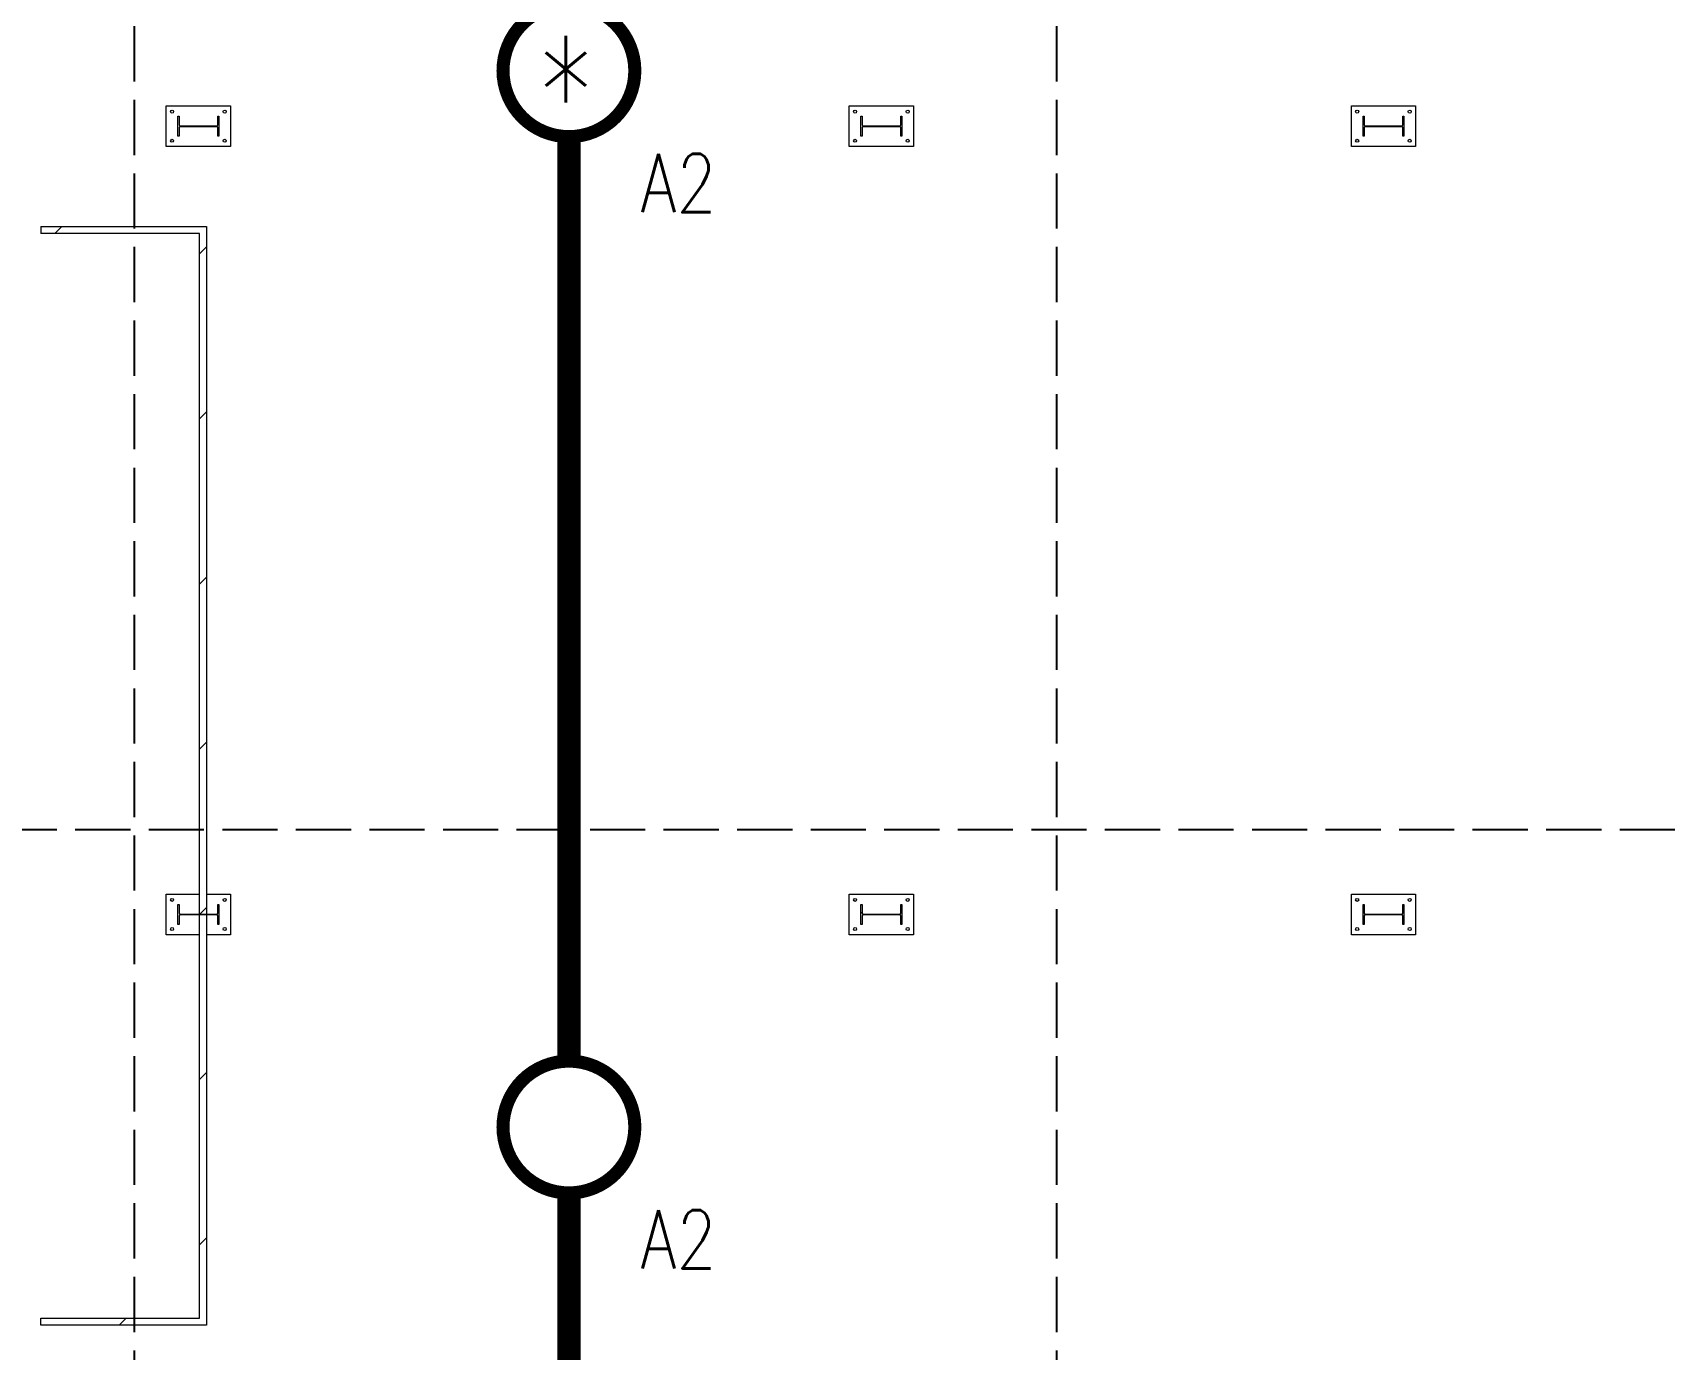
# Model space of a CAD drawing. Header units: millimetres. Extents: x 91119 to 433967, y 16708 to 144224.
# Drawn here: x 313582 to 327575, y 59245 to 70520 of the extents above; entities that cross this region are included whole.
import ezdxf

# ---------------------------------------------------------------- set-up
doc = ezdxf.new("R2010")
doc.units = ezdxf.units.MM
doc.header["$LTSCALE"] = 100
doc.linetypes.add('121217 IES and EMR$0$XKITLINE03', pattern=[6.299213, 4.724409, -1.574803])
doc.linetypes.add('DASHED', pattern=[19.05, 12.7, -6.35])
for name, color, linetype in [('121217 IES and EMR$0$grid', 8, 'Continuous'), ('121217 IES and EMR$0$Xref', 8, 'Continuous'), ('Lighting', 5, 'Continuous')]:
    doc.layers.add(name, color=color, linetype=linetype)
doc.styles.add('ROMANS', font='romans.shx', dxfattribs={"width": 0.8, "height": 2.5})

msp = doc.modelspace()

# ---------------------------------------------------------------- linework, layer by layer
at = {"layer": '121217 IES and EMR$0$grid', "linetype": '121217 IES and EMR$0$XKITLINE03'}
for p, q in [((314452, 138606), (314452, 24226)), ((322352, 138606), (322352, 24226)), ((409538, 63694), (256276, 63694))]:
    msp.add_line(p, q, dxfattribs=at)
at = {"layer": '121217 IES and EMR$0$Xref', "linetype": 'Continuous', "lineweight": 20}
for p, q in [((314727, 69894), (315277, 69894)), ((314727, 69544), (314727, 69894)), ((315277, 69894), (315277, 69544)), ((320577, 69894), (321127, 69894)), ((320577, 69544), (320577, 69894)), ((321127, 69894), (321127, 69544)), ((324877, 69894), (325427, 69894)), ((324877, 69544), (324877, 69894)), ((325427, 69894), (325427, 69544)), ((314827, 69633), (314827, 69804)), ((314827, 69804), (314836, 69804)), ((314836, 69804), (314836, 69732)), ((314836, 69705), (314836, 69633)), ((314847, 69722), (315158, 69722)), ((315158, 69715), (314847, 69715)), ((315168, 69732), (315168, 69804)), ((315168, 69804), (315178, 69804)), ((315168, 69633), (315168, 69705)), ((315178, 69804), (315178, 69633)), ((320677, 69633), (320677, 69804)), ((320677, 69804), (320686, 69804)), ((320686, 69804), (320686, 69732)), ((320686, 69705), (320686, 69633)), ((320697, 69722), (321008, 69722)), ((321008, 69715), (320697, 69715)), ((321018, 69732), (321018, 69804)), ((321018, 69804), (321028, 69804)), ((321018, 69633), (321018, 69705)), ((321028, 69804), (321028, 69633)), ((324977, 69633), (324977, 69804)), ((324977, 69804), (324986, 69804)), ((324986, 69804), (324986, 69732)), ((324986, 69705), (324986, 69633)), ((324997, 69722), (325308, 69722)), ((325308, 69715), (324997, 69715)), ((325318, 69732), (325318, 69804)), ((325318, 69804), (325328, 69804)), ((325318, 69633), (325318, 69705)), ((325328, 69804), (325328, 69633)), ((315277, 69544), (314727, 69544)), ((314836, 69633), (314827, 69633)), ((315178, 69633), (315168, 69633)), ((321127, 69544), (320577, 69544)), ((320686, 69633), (320677, 69633)), ((321028, 69633), (321018, 69633)), ((325427, 69544), (324877, 69544)), ((324986, 69633), (324977, 69633)), ((325328, 69633), (325318, 69633)), ((313652, 68861), (315072, 68861)), ((313652, 68861), (313652, 68801)), ((315072, 68861), (315072, 59451)), ((315012, 68801), (313652, 68801)), ((315012, 59511), (315012, 68801)), ((314727, 63144), (315012, 63144)), ((314727, 62794), (314727, 63144)), ((315072, 63144), (315277, 63144)), ((315277, 63144), (315277, 62794)), ((320577, 63144), (321127, 63144)), ((320577, 62794), (320577, 63144)), ((321127, 63144), (321127, 62794)), ((324877, 63144), (325427, 63144)), ((324877, 62794), (324877, 63144)), ((325427, 63144), (325427, 62794)), ((314827, 62883), (314827, 63054)), ((314827, 63054), (314836, 63054)), ((314836, 63054), (314836, 62982)), ((314847, 62972), (315158, 62972)), ((315168, 62982), (315168, 63054)), ((315168, 63054), (315178, 63054)), ((315178, 63054), (315178, 62883)), ((320677, 62883), (320677, 63054)), ((320677, 63054), (320686, 63054)), ((320686, 63054), (320686, 62982)), ((320697, 62972), (321008, 62972)), ((321018, 62982), (321018, 63054)), ((321018, 63054), (321028, 63054)), ((321028, 63054), (321028, 62883)), ((324977, 62883), (324977, 63054)), ((324977, 63054), (324986, 63054)), ((324986, 63054), (324986, 62982)), ((324997, 62972), (325308, 62972)), ((325318, 62982), (325318, 63054)), ((325318, 63054), (325328, 63054)), ((325328, 63054), (325328, 62883)), ((314836, 62883), (314827, 62883)), ((314836, 62955), (314836, 62883)), ((315158, 62965), (314847, 62965)), ((315168, 62883), (315168, 62955)), ((315178, 62883), (315168, 62883)), ((320686, 62883), (320677, 62883)), ((320686, 62955), (320686, 62883)), ((321008, 62965), (320697, 62965)), ((321018, 62883), (321018, 62955)), ((321028, 62883), (321018, 62883)), ((324986, 62883), (324977, 62883)), ((324986, 62955), (324986, 62883)), ((325308, 62965), (324997, 62965)), ((325318, 62883), (325318, 62955)), ((325328, 62883), (325318, 62883)), ((315012, 62794), (314727, 62794)), ((315277, 62794), (315072, 62794)), ((321127, 62794), (320577, 62794)), ((325427, 62794), (324877, 62794)), ((313652, 59511), (315012, 59511)), ((313652, 59451), (313652, 59511)), ((315072, 59451), (313652, 59451))]:
    msp.add_line(p, q, dxfattribs=at)
at = {"layer": '121217 IES and EMR$0$Xref', "linetype": 'Continuous', "lineweight": 0}
for p, q in [((313833, 68861), (313773, 68801)), ((315072, 68686), (315012, 68626)), ((315072, 67272), (315012, 67212)), ((315072, 65858), (315012, 65798)), ((315072, 64444), (315012, 64384)), ((315015, 62972), (315008, 62965)), ((315072, 63029), (315012, 62969)), ((320686, 62987), (320677, 62977)), ((315072, 61615), (315012, 61555)), ((315072, 60201), (315012, 60141)), ((314383, 59511), (314323, 59451))]:
    msp.add_line(p, q, dxfattribs=at)
at = {"layer": '121217 IES and EMR$0$Xref', "linetype": 'Continuous', "lineweight": 20}
for centre in [(314777, 69844), (315227, 69844), (320627, 69844), (321077, 69844), (324927, 69844), (325377, 69844), (314777, 69594), (315227, 69594), (320627, 69594), (321077, 69594), (324927, 69594), (325377, 69594), (314777, 63094), (315227, 63094), (320627, 63094), (321077, 63094), (324927, 63094), (325377, 63094), (314777, 62844), (315227, 62844), (320627, 62844), (321077, 62844), (324927, 62844), (325377, 62844)]:
    msp.add_circle(centre, 13, dxfattribs=at)
for centre, start, end in [((314847, 69732), 180, 270), ((314847, 69705), 90, 180), ((315158, 69732), 270, 0), ((315158, 69705), 0, 90), ((320697, 69732), 180, 270), ((320697, 69705), 90, 180), ((321008, 69732), 270, 0), ((321008, 69705), 0, 90), ((324997, 69732), 180, 270), ((324997, 69705), 90, 180), ((325308, 69732), 270, 0), ((325308, 69705), 0, 90), ((314847, 62982), 180, 270), ((315158, 62982), 270, 0), ((320697, 62982), 180, 270), ((321008, 62982), 270, 0), ((324997, 62982), 180, 270), ((325308, 62982), 270, 0), ((314847, 62955), 90, 180), ((315158, 62955), 0, 90), ((320697, 62955), 90, 180), ((321008, 62955), 0, 90), ((324997, 62955), 90, 180), ((325308, 62955), 0, 90)]:
    msp.add_arc(centre, 10.2, start, end, dxfattribs=at)
at = {"layer": 'Lighting', "const_width": 112}
for points in [[(317611, 70194, 1), (318740, 70194, 1)], [(317611, 61149, 1), (318740, 61149, 1)]]:
    msp.add_lwpolyline(points, format="xyb", close=True, dxfattribs=at)
at = {"layer": 'Lighting', "color": 1, "linetype": 'DASHED', "const_width": 200}
for points in [[(318176, 61714), (318176, 69629)], [(318176, 52669), (318176, 60585)]]:
    msp.add_lwpolyline(points, dxfattribs=at)

# ---------------------------------------------------------------- texts
at = {"layer": 'Lighting', "color": 0, "style": 'ROMANS', "width": 0.8}
msp.add_text('*', height=1000, dxfattribs=at).set_placement((317875, 69493))
at = {"layer": 'Lighting', "color": 0, "char_height": 500, "width": 7884.62, "attachment_point": 1, "style": 'ROMANS'}
for insert in [(318788, 69482), (318788, 60438)]:
    msp.add_mtext('A2', dxfattribs=dict(at, insert=insert))

doc.saveas('drawing.dxf')
